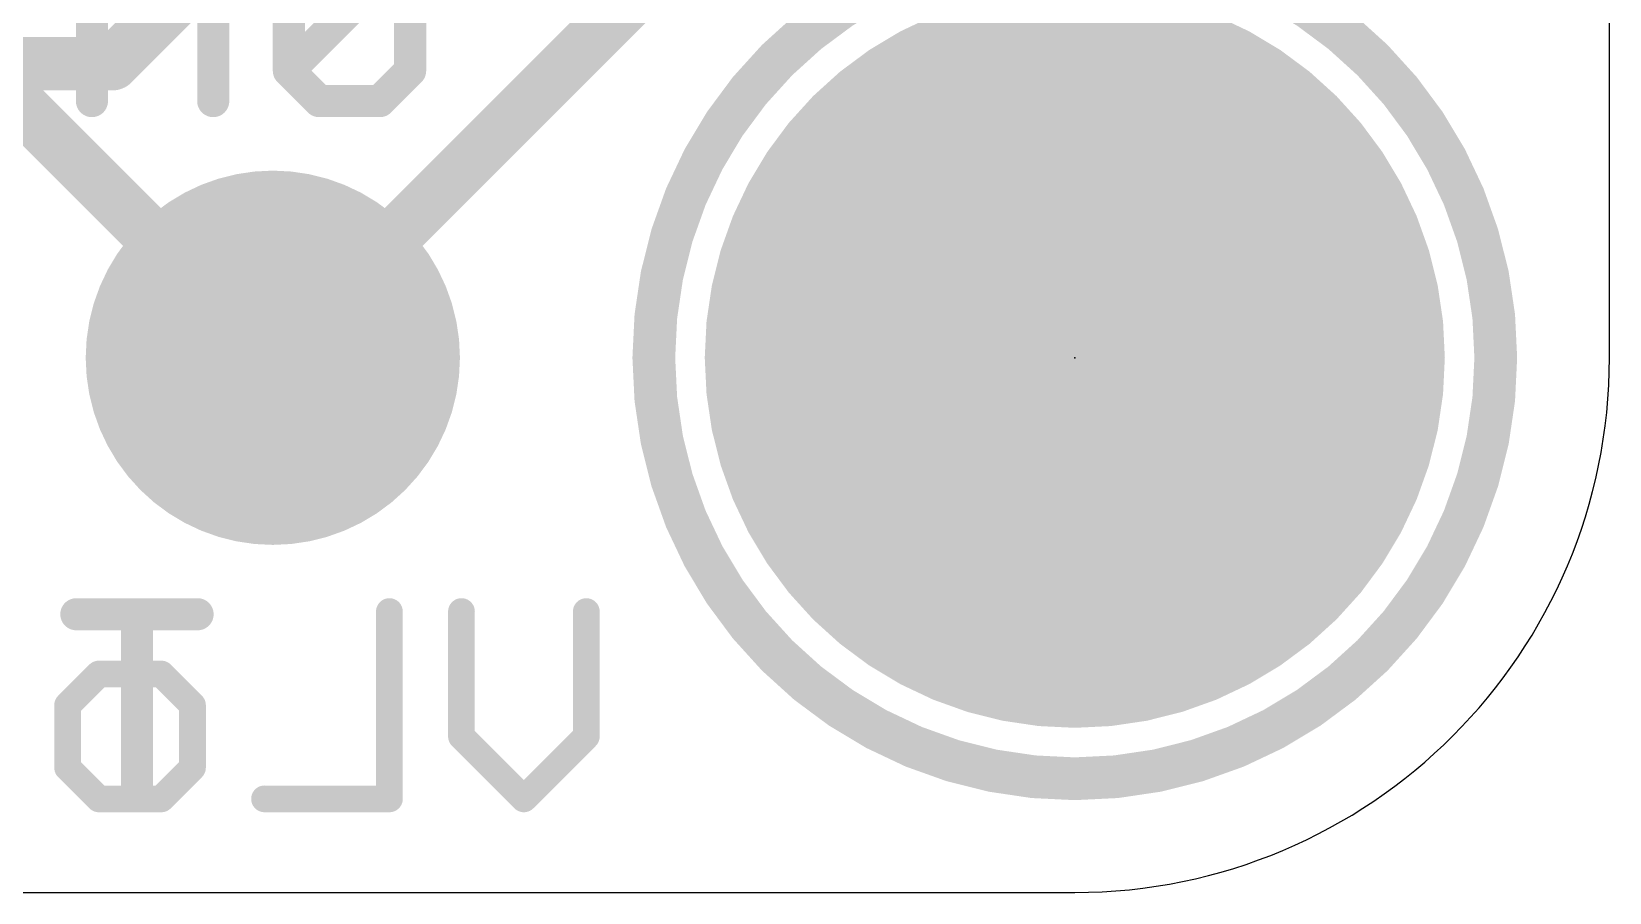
# Model space of a CAD drawing. Extents: x 0 to 25.4, y 0 to 17.8.
# Drawn here: x 17.9 to 25.4, y 0 to 4.09 of the extents above; entities that cross this region are included whole.
import ezdxf

# ---------------------------------------------------------------- set-up
doc = ezdxf.new("R2010")
doc.units = 0
for name, color, linetype in [('1', 12, 'CONTINUOUS'), ('16', 5, 'CONTINUOUS'), ('17', 110, 'CONTINUOUS'), ('20', 53, 'CONTINUOUS'), ('21', 40, 'CONTINUOUS'), ('22', 6, 'CONTINUOUS'), ('23', 40, 'CONTINUOUS')]:
    doc.layers.add(name, color=color, linetype=linetype)

# ---------------------------------------------------------------- blocks, each defined once
blk = doc.blocks.new('ROUNDP')
at = {"const_width": 0.5}
blk.add_lwpolyline([(0, -0.25, 1), (0, 0.25, 1), (0, -0.25)], format="xyb", dxfattribs=at)

msp = doc.modelspace()

# ---------------------------------------------------------------- linework, layer by layer
at = {"layer": '1', "const_width": 0.254}
msp.add_lwpolyline([(17.526, 4.064), (19.05, 2.54)], dxfattribs=at)
at = {"layer": '1', "const_width": 0.127}
msp.add_lwpolyline([(19.0051, 2.4951, 1), (19.0949, 2.5849)], format="xyb", dxfattribs=at)
at = {"layer": '16', "const_width": 0.254}
for points in [[(21.082, 4.572), (19.05, 2.54)], [(18.796, 4.445), (18.288, 3.937)], [(18.288, 3.937), (16.002, 3.937)]]:
    msp.add_lwpolyline(points, dxfattribs=at)
at = {"layer": '16', "const_width": 0.127}
for points in [[(18.288, 3.8735, 1), (18.288, 4.0005)], [(18.2431, 3.9819, 1), (18.3329, 3.8921)], [(19.0051, 2.5849, 1), (19.0949, 2.4951)]]:
    msp.add_lwpolyline(points, format="xyb", dxfattribs=at)
at = {"layer": '20'}
for p, q in [((25.4, 2.54), (25.4, 15.24)), ((2.54, 0), (22.86, 0))]:
    msp.add_line(p, q, dxfattribs=at)
msp.add_arc((22.86, 2.54), 2.54, 270, 0, dxfattribs=at)
at = {"layer": '21'}
for points, const_width in [([(22.86, 0.54, 1), (22.86, 4.54, 1), (22.86, 0.54)], 0.2032), ([(19.1531, 3.9302, 1), (19.0993, 3.8763)], 0.0762), ([(19.7294, 3.8763, 1), (19.6755, 3.9302)], 0.0762), ([(19.0993, 3.9302, 1), (19.1531, 3.8763)], 0.0762), ([(19.0881, 3.9033, 1), (19.1643, 3.9033)], 0.0762), ([(19.6643, 3.9033, 1), (19.7405, 3.9033)], 0.0762), ([(19.2703, 3.7973, 1), (19.2703, 3.7211)], 0.0762), ([(19.2433, 3.7323, 1), (19.2972, 3.7861)], 0.0762), ([(19.5314, 3.7861, 1), (19.5853, 3.7323)], 0.0762), ([(19.5584, 3.7211, 1), (19.5584, 3.7973)], 0.0762), ([(18.1526, 3.7592, 1), (18.2288, 3.7592)], 0.0762), ([(18.7288, 3.7592, 1), (18.805, 3.7592)], 0.0762), ([(18.1165, 1.3596, 1), (18.1165, 1.2834)], 0.0762), ([(18.4427, 1.3215, 1), (18.3665, 1.3215)], 0.0762), ([(18.6927, 1.2834, 1), (18.6927, 1.3596)], 0.0762), ([(18.3665, 0.4572, 1), (18.4427, 0.4572)], 0.0762)]:
    msp.add_lwpolyline(points, format="xyb", dxfattribs=dict(at, const_width=const_width))
at = {"layer": '21', "const_width": 0.1524}
for points in [[(19.1262, 3.9033), (19.1262, 4.4795)], [(19.1262, 3.9033), (19.7024, 4.4795)], [(19.7024, 4.4795), (19.7024, 3.9033)], [(18.1907, 3.7592), (18.1907, 4.3354)], [(18.7669, 4.3354), (18.7669, 3.7592)], [(19.2703, 3.7592), (19.1262, 3.9033)], [(19.7024, 3.9033), (19.5584, 3.7592)], [(19.5584, 3.7592), (19.2703, 3.7592)], [(18.1165, 1.3215), (18.6927, 1.3215)], [(18.4046, 0.4572), (18.4046, 1.3215)]]:
    msp.add_lwpolyline(points, dxfattribs=at)
at = {"layer": '22', "const_width": 0.127}
for points in [[(19.6039, 1.3343), (19.6039, 0.4445)], [(19.9462, 0.7411), (19.9462, 1.3343)], [(20.5394, 1.3343), (20.5394, 0.7411)], [(18.0752, 0.8894), (18.2235, 1.0377)], [(18.2235, 1.0377), (18.52, 1.0377)], [(18.52, 1.0377), (18.6683, 0.8894)], [(18.0752, 0.5928), (18.0752, 0.8894)], [(18.6683, 0.8894), (18.6683, 0.5928)], [(20.2428, 0.4445), (19.9462, 0.7411)], [(20.5394, 0.7411), (20.2428, 0.4445)], [(18.2235, 0.4445), (18.0752, 0.5928)], [(18.6683, 0.5928), (18.52, 0.4445)], [(18.52, 0.4445), (18.2235, 0.4445)], [(19.6039, 0.4445), (19.0107, 0.4445)]]:
    msp.add_lwpolyline(points, dxfattribs=at)
at = {"layer": '22', "const_width": 0.0635}
for points in [[(19.6356, 1.3343, 1), (19.5721, 1.3343)], [(19.978, 1.3343, 1), (19.9145, 1.3343)], [(20.5711, 1.3343, 1), (20.5076, 1.3343)], [(18.2235, 1.0694, 1), (18.2235, 1.0059)], [(18.2459, 1.0152, 1), (18.201, 1.0601)], [(18.5425, 1.0601, 1), (18.4976, 1.0152)], [(18.52, 1.0059, 1), (18.52, 1.0694)], [(18.1069, 0.8894, 1), (18.0434, 0.8894)], [(18.0527, 0.9118, 1), (18.0976, 0.8669)], [(18.7001, 0.8894, 1), (18.6366, 0.8894)], [(18.6459, 0.8669, 1), (18.6908, 0.9118)], [(19.9145, 0.7411, 1), (19.978, 0.7411)], [(19.9687, 0.7635, 1), (19.9238, 0.7186)], [(20.5076, 0.7411, 1), (20.5711, 0.7411)], [(20.5618, 0.7186, 1), (20.5169, 0.7635)], [(18.0434, 0.5928, 1), (18.1069, 0.5928)], [(18.0976, 0.6152, 1), (18.0527, 0.5703)], [(18.6366, 0.5928, 1), (18.7001, 0.5928)], [(18.6908, 0.5703, 1), (18.6459, 0.6152)], [(18.2235, 0.4763, 1), (18.2235, 0.4128)], [(18.201, 0.422, 1), (18.2459, 0.467)], [(18.4976, 0.467, 1), (18.5425, 0.422)], [(18.52, 0.4128, 1), (18.52, 0.4763)], [(19.0107, 0.4763, 1), (19.0107, 0.4128)], [(19.5721, 0.4445, 1), (19.6356, 0.4445)], [(19.6039, 0.4128, 1), (19.6039, 0.4763)], [(20.2203, 0.467, 1), (20.2652, 0.422)], [(20.2203, 0.422, 1), (20.2652, 0.467)]]:
    msp.add_lwpolyline(points, format="xyb", dxfattribs=at)
at = {"layer": '23'}
msp.add_point((22.86, 2.54), dxfattribs=at)

# ---------------------------------------------------------------- block references
at = {"layer": '17', "xscale": 3.516, "yscale": 3.516}
msp.add_blockref('ROUNDP', (22.86, 2.54), dxfattribs=at)
msp.add_blockref('ROUNDP', (22.86, 2.54), dxfattribs=at)
at = {"layer": '17', "xscale": 1.778, "yscale": 1.778, "rotation": 90}
msp.add_blockref('ROUNDP', (19.05, 2.54), dxfattribs=at)
msp.add_blockref('ROUNDP', (19.05, 2.54), dxfattribs=at)

doc.saveas('drawing.dxf')
